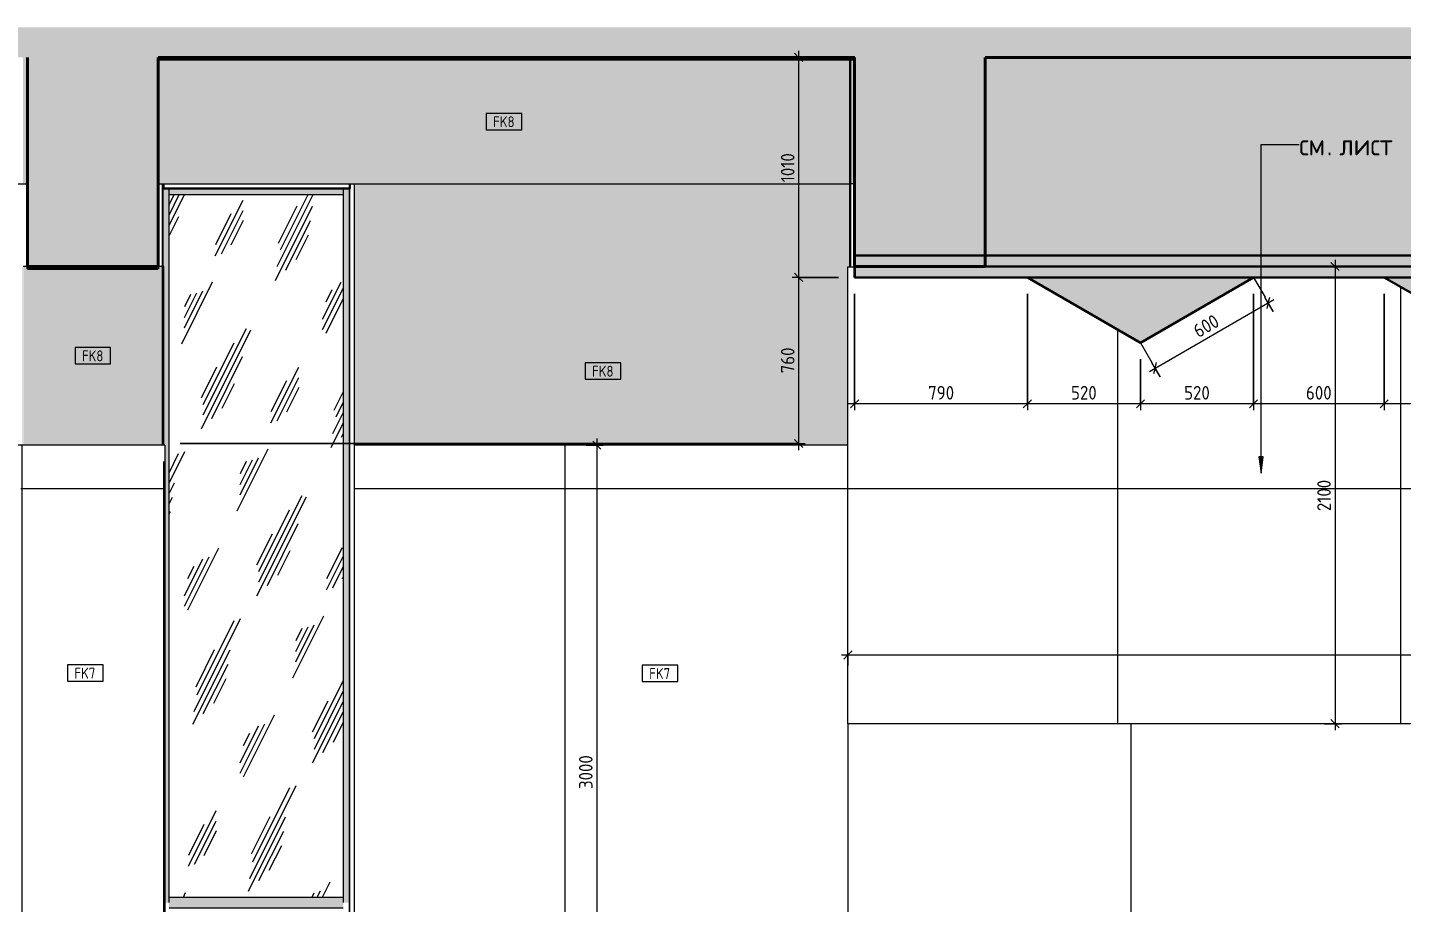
# Model space of a CAD drawing. Header units: millimetres. Extents: x 855 to 77750, y -1987 to 27400.
# Drawn here: x 29872 to 36183, y 4200 to 8217 of the extents above; entities that cross this region are included whole.
import ezdxf

# ---------------------------------------------------------------- set-up
doc = ezdxf.new("R2010")
doc.units = ezdxf.units.MM
for name, color, linetype, lineweight in [('A-ANNO-DIMS', 7, 'Continuous', 9), ('A-ANNO-DIMS-25', 7, 'Continuous', 9), ('A-CLNG', 7, 'Continuous', 9), ('A-DETL', 7, 'Continuous', 9), ('A-GENM', 7, 'Continuous', 9), ('A-GENM-1', 7, 'Continuous', 30), ('A-GLAZ-CURT', 7, 'Continuous', 9), ('A-GLAZ-CWMG', 7, 'Continuous', 9), ('A-WALL', 7, 'Continuous', 9), ('A-WALL-IDEN', 7, 'Continuous', 9), ('A-WALL-PATT', 7, 'Continuous', 9), ('G-ANNO-TEXT', 7, 'Continuous', 9), ('I-WALL', 7, 'Continuous', 9), ('S-COLS', 7, 'Continuous', 9)]:
    doc.layers.add(name, color=color, linetype=linetype, lineweight=lineweight)
for name, color, linetype, lineweight, true_color in [('A-CLNG-1', 7, 'Continuous', 9, 0x787878), ('A-CLNG-FNSH-1', 7, 'Continuous', 30, 0x3c3c3c), ('A-FLOR-1', 7, 'Continuous', 9, 0x787878), ('A-FLOR-FNSH-1', 7, 'Continuous', 40, 0x3c3c3c)]:
    doc.layers.add(name, color=color, linetype=linetype, lineweight=lineweight, true_color=true_color)
doc.styles.add('GOST Common_5', font='GOST_Common.ttf', dxfattribs={"width": 0.9, "height": 50})
doc.styles.add('GOST Common_7', font='GOST_Common.ttf', dxfattribs={"width": 0.9, "height": 100})
doc.styles.add('ISOCPEUR_2', font='isocpeur.ttf', dxfattribs={"width": 0.9, "height": 62.5})
doc.styles.add('ISOCPEUR_3', font='isocpeur.ttf', dxfattribs={"width": 0.9, "height": 62.5})
doc.dimstyles.new('ISO-2_5_0_9К_БОЛЬШОЙ_1', dxfattribs={"dimscale": 304.8, "dimtxt": 62.248823, "dimasz": 0.123031, "dimexe": 0.098425, "dimexo": 0.246063, "dimgap": 0, "dimtad": 1, "dimdec": 0, "dimrnd": 10, "dimzin": 0, "dimdsep": 46, "dimtxsty": 'ISOCPEUR_2', "dimblk1": 'OBLIQUE', "dimblk2": 'OBLIQUE', "dimsah": 1, "dimcen": 0.09, "dimdle": 0.098425, "dimazin": 0, "dimtfac": 1, "dimtdec": 4, "dimtix": 1, "dimtmove": 0, "dimatfit": 3, "dimfxl": 1, "dimtvp": 1, "dimtolj": 1, "dimtzin": 0, "dimarcsym": 2})
doc.dimstyles.new('ISO-2_5_0_9К_БОЛЬШОЙ_3', dxfattribs={"dimscale": 304.8, "dimtxt": 62.248823, "dimasz": 0.123031, "dimexe": 0.098425, "dimexo": 0.246063, "dimgap": 0, "dimtad": 1, "dimdec": 0, "dimrnd": 10, "dimzin": 0, "dimdsep": 46, "dimtxsty": 'ISOCPEUR_3', "dimblk1": 'OBLIQUE', "dimblk2": 'OBLIQUE', "dimsah": 1, "dimcen": 0.09, "dimdle": 0.098425, "dimazin": 0, "dimtfac": 1, "dimtdec": 4, "dimtix": 1, "dimtmove": 0, "dimatfit": 3, "dimfxl": 1, "dimtvp": 1, "dimtolj": 1, "dimtzin": 0, "dimarcsym": 2})
pattern_1 = [(45, (29326.597, 0), (-14.25598, 14.25598), []), (45, (29340.853, 0), (-14.25598, 14.25598), [25.202, -5.04, 0.8382, -4.202])]
pattern_2 = [(0, (29846.3, 0), (0, 3050), []), (90, (29846.3, 0), (-1300, 8e-14), [])]

# ---------------------------------------------------------------- blocks, each defined once
blk = doc.blocks.new('Прямоугольный импост - Импост структурный с накладкой - 160мм Темный-33186087-Развертка 1_04-1')
at = {"layer": 'A-GLAZ-CWMG'}
blk.add_hatch(color=256, dxfattribs=at).paths.add_polyline_path([(17760.3, 7450), (17760.3, 7480), (16960.3, 7480), (16960.3, 7450), (17731.8, 7450)])
blk.add_line((16960.3, 7450), (17760.3, 7450), dxfattribs=at)
blk = doc.blocks.new('Прямоугольный импост - Импост структурный с накладкой - 190мм-V5-Развертка 1_04-1')
at = {"layer": 'A-GLAZ-CWMG'}
blk.add_hatch(color=256, dxfattribs=at).paths.add_polyline_path([(18760.3, 4200), (18760.3, 7480), (18735.6, 7480), (18735.6, 7500), (18731.3, 7500), (18731.3, 7120), (18735.8, 7120), (18735.8, 6300), (18741.3, 6300), (18741.3, 4200)])
blk.add_line((18760.3, 4200), (18760.3, 7480), dxfattribs=at)
blk = doc.blocks.new('Системная панель - Стекло - 40мм-V6-Развертка 1_04-1')
at = {"layer": 'A-GLAZ-CURT'}
h = blk.add_hatch(dxfattribs=at)
h.set_pattern_fill('FP_17', color=256, style=0, pattern_type=2)
h.set_pattern_definition([(63.435, (17628.5, 31.75), (-255.583, 766.747), [317.5, -190.5, 317.5, -190.5, -403.903]), (63.435, (17628.5, 31.75), (-255.583, 766.747), [-1016, 127, -276.903]), (63.435, (17612.65, 47.6), (-255.583, 766.747), [254, -317.5, 190.5, -190.5, -467.403]), (63.435, (17612.65, 47.6), (-255.583, 766.747), [-952.5, 222.25, -245.153]), (63.435, (17612.65, 95.25), (-255.583, 766.747), [190.5, -381, 127, -190.5, -530.903]), (63.435, (17612.65, 95.25), (-255.583, 766.747), [-889, 285.75, -245.153]), (63.435, (17660.27, 47.6), (-255.583, 766.747), [190.5, -381, 158.75, -6404.65]), (63.435, (17707.9, 95.25), (-255.583, 766.747), [95.25, -476.25, 63.5, -6499.9]), (63.435, (17628.5, 174.6), (-255.583, 766.747), [63.5, -476.25, 63.5, -254, -562.653]), (63.435, (17628.5, 174.6), (-255.583, 766.747), [-857.25, 158.75, -403.9]), (63.435, (17914.27, 127), (-255.583, 766.747), [317.5, -476.25, 381, -251.503]), (63.435, (17914.27, 79.4), (-255.583, 766.747), [444.5, -317.5, 476.25, -188.003]), (63.435, (17946, 95.25), (-255.583, 766.747), [508, -254, 381, -276.903]), (63.435, (17993.65, 142.9), (-255.583, 766.747), [317.5, -444.5, 254, -403.903]), (63.435, (17946, 238.1), (-255.583, 766.747), [158.75, -635, 190.5, -435.653]), (63.435, (18041.27, 190.5), (-255.583, 766.747), [127, -635, 127, -530.903])])
h.paths.add_polyline_path([(19560.3, 4225), (19560.3, 7450), (18760.3, 7450), (18760.3, 4225)])
blk = doc.blocks.new('Прямоугольный импост - Импост структурный с накладкой - 160мм Темный-33186089-Развертка 1_04-1')
at = {"layer": 'A-GLAZ-CWMG'}
blk.add_hatch(color=256, dxfattribs=at).paths.add_polyline_path([(16960.3, 4175), (17760.3, 4175), (17760.3, 4225), (16960.3, 4225), (16960.3, 4200)])
for p, q in [((16960.3, 4225), (17760.3, 4225)), ((16960.3, 4175), (17760.3, 4175))]:
    blk.add_line(p, q, dxfattribs=at)
blk = doc.blocks.new('Прямоугольный импост - Импост структурный с накладкой - 190мм-22856073-Развертка 1_04-1')
at = {"layer": 'A-GLAZ-CWMG'}
blk.add_hatch(color=256, dxfattribs=at).paths.add_polyline_path([(17789.3, 4200), (17789.3, 7480), (17760.3, 7480), (17760.3, 4200)])
blk.add_line((17760.3, 7480), (17760.3, 4200), dxfattribs=at)
blk = doc.blocks.new('BSC_Колонна _Прямоугольная - 600х600-23295697-Развертка 1_04-1')
at = {"layer": 'S-COLS'}
blk.add_hatch(color=256, dxfattribs=at).paths.add_polyline_path([(22509.7, 7170), (22510, 7170), (22509.7, 7189.8)])
blk.add_line((22510, 8080), (22510, 7170), dxfattribs=at)
blk = doc.blocks.new('BSC_Колонна _Прямоугольная - 600х800-24078684-Развертка 1_04-1')
at = {"layer": 'S-COLS'}
blk.add_line((18710.3, 8070), (18710.3, 7120), dxfattribs=at)
blk = doc.blocks.new('Стены наклон_ амфитеатр1 - Стены наклон_ амфитеатр-33007412-Развертка 1_04-1')
at = {"layer": 'A-WALL-PATT'}
h = blk.add_hatch(dxfattribs=at)
h.set_pattern_fill('FP_30', color=256, style=0, pattern_type=2)
h.set_pattern_definition([(0, (45279, 3058.6), (0, 3040.04), []), (90, (45279, 3058.6), (-1300, 8e-14), [])])
h.paths.add_polyline_path([(21879, 5020.8), (30449, 5020.8), (30449, 5030), (30439, 5030), (30439, 5343.9), (30449, 5343.9), (30449, 5355.7), (30439, 5355.7), (30439, 5402.8), (30449, 5402.8), (30449, 5534.9), (30439, 5534.9), (30439, 5793.9), (30449, 5793.9), (30449, 5988.9), (30439, 5988.9), (30439, 6240), (30449, 6240), (30449, 6255.7), (30439, 6255.7), (30439, 6302.8), (30449, 6302.8), (30449, 6300), (30450, 6300), (30450, 7060), (30460, 7060), (30460, 7119.1), (30450, 7119.1), (30450, 7070), (28659.7, 7069.8), (28140.5, 6770), (27620.9, 7070), (27020.9, 7070), (26501.3, 6770), (25981.7, 7070), (25381.7, 7070), (24862.1, 6770), (24342.4, 7070), (23742.4, 7070), (23222.8, 6770), (22703.2, 7070), (21909.7, 7070), (21909.7, 7119.1), (21879, 7119.1), (21879, 6161.9)])
at = {"layer": 'A-WALL'}
for p, q in [((21879, 5020.8), (21879, 7119.1)), ((21879, 7119.1), (21909.7, 7119.1)), ((30449, 5020.8), (21879, 5020.8))]:
    blk.add_line(p, q, dxfattribs=at)
blk = doc.blocks.new('Потолок - Тип 1-33095751-Развертка 1_04-1')
at = {"layer": 'A-GENM'}
blk.add_hatch(color=256, dxfattribs=at).paths.add_polyline_path([(28140.5, 6770), (28659.7, 7069.8), (28659.7, 7170), (21909.7, 7170), (21909.7, 7070), (22703.2, 7070), (23222.8, 6770), (23742.4, 7070), (24342.4, 7070), (24862.1, 6770), (25381.7, 7070), (25981.7, 7070), (26501.3, 6770), (27020.9, 7070), (27620.9, 7070)])
at = {"layer": 'A-GENM-1'}
for p, q in [((21909.7, 7170), (21909.7, 7070)), ((28659.7, 7170), (21909.7, 7170)), ((21909.7, 7070), (22703.2, 7070)), ((22703.2, 7070), (23222.8, 6770)), ((23222.8, 6770), (23742.4, 7070)), ((23742.4, 7070), (24342.4, 7070)), ((24342.4, 7070), (24862.1, 6770))]:
    blk.add_line(p, q, dxfattribs=at)
blk = doc.blocks.new('DIMBLOCK23-Развертка 1_04-1')
at = {"layer": 'A-ANNO-DIMS-25'}
for p, q in [((30497.3, 6225), (30497.3, -357.1)), ((30497.3, -327.1), (30497.3, 6225)), ((31371.8, -12.2), (31371.8, -357.1)), ((31371.8, -327.1), (31371.8, -12.2)), ((31371.8, -327.1), (30497.3, -327.1))]:
    blk.add_line(p, q, dxfattribs=at)
at = {"layer": 'A-ANNO-DIMS-25', "lineweight": 20}
for p, q in [((30497.3, -327.1), (30516.1, -308.3)), ((31371.8, -327.1), (31390.6, -308.3)), ((30497.3, -327.1), (30478.6, -345.8)), ((31371.8, -327.1), (31353.1, -345.8))]:
    blk.add_line(p, q, dxfattribs=at)
at = {"layer": 'A-ANNO-DIMS-25', "color": 0, "insert": (30875.3, -245.4), "char_height": 62.5, "width": 142.215, "attachment_point": 1, "line_spacing_factor": 1.149209, "style": 'ISOCPEUR_2'}
blk.add_mtext('870', dxfattribs=at)
blk = doc.blocks.new('_Oblique')
at = {"color": 0, "linetype": 'ByBlock', "lineweight": -2}
blk.add_line((-0.5, -0.5), (0.5, 0.5), dxfattribs=at)
blk = doc.blocks.new('DIMBLOCK24-Развертка 1_04-1')
at = {"layer": 'A-ANNO-DIMS-25'}
for p, q in [((30497.3, 6225), (30497.3, -357.1)), ((30497.3, -327.1), (30497.3, 6225)), ((29851.8, -75), (29851.8, -357.1)), ((29851.8, -327.1), (29851.8, -80)), ((30497.3, -327.1), (29851.8, -327.1))]:
    blk.add_line(p, q, dxfattribs=at)
at = {"layer": 'A-ANNO-DIMS-25', "lineweight": 20}
for p, q in [((29851.8, -327.1), (29870.6, -308.3)), ((30497.3, -327.1), (30516.1, -308.3)), ((29851.8, -327.1), (29833.1, -345.8)), ((30497.3, -327.1), (30478.6, -345.8))]:
    blk.add_line(p, q, dxfattribs=at)
at = {"layer": 'A-ANNO-DIMS-25', "color": 0, "insert": (30112.3, -245.4), "char_height": 62.5, "width": 149.397, "attachment_point": 1, "line_spacing_factor": 1.149209, "style": 'ISOCPEUR_3'}
blk.add_mtext('\u200e645', dxfattribs=at)
blk = doc.blocks.new('DIMBLOCK34-Развертка 1_04-1')
at = {"layer": 'A-ANNO-DIMS-25', "lineweight": 20}
for p, q in [((32486.6, 6300), (32467.9, 6318.8)), ((32486.6, 6300), (32505.4, 6281.3)), ((32486.6, 3300), (32467.9, 3318.7)), ((32486.6, 3300), (32505.4, 3281.2))]:
    blk.add_line(p, q, dxfattribs=at)
at = {"layer": 'A-ANNO-DIMS-25'}
for p, q in [((32486.6, 6330), (32486.6, 3300)), ((32438.1, 6300), (32516.6, 6300)), ((32486.6, 6300), (32438.1, 6300)), ((32438.1, 3300), (32516.6, 3300)), ((32486.6, 3300), (32438.1, 3300))]:
    blk.add_line(p, q, dxfattribs=at)
at = {"layer": 'A-ANNO-DIMS-25', "color": 0, "insert": (32405, 4721), "char_height": 62.5, "width": 189.619, "attachment_point": 1, "rotation": 90, "line_spacing_factor": 1.149209, "style": 'ISOCPEUR_2'}
blk.add_mtext('3000', dxfattribs=at)
blk = doc.blocks.new('М_стена_0001 - Типоразмер_без рамки-25382661-Развертка 1_04-1')
at = {"layer": 'A-WALL-IDEN'}
for p, q in [((26269.2, 3938.8), (26105.9, 3938.8)), ((26105.9, 3938.8), (26105.9, 3863.8)), ((26269.2, 3863.8), (26269.2, 3938.8)), ((26105.9, 3863.8), (26269.2, 3863.8))]:
    blk.add_line(p, q, dxfattribs=at)
blk = doc.blocks.new('DIMBLOCK54-Развертка 1_04-1')
at = {"layer": 'A-ANNO-DIMS-25'}
for p, q in [((36104, 6995), (36104, 6459.7)), ((36104, 6489.7), (36104, 6995)), ((36623.5, 6695), (36623.5, 6459.7)), ((36623.5, 6489.7), (36623.5, 6695)), ((36623.5, 6489.7), (36104, 6489.7))]:
    blk.add_line(p, q, dxfattribs=at)
at = {"layer": 'A-ANNO-DIMS-25', "lineweight": 20}
for p, q in [((36104, 6489.7), (36122.8, 6508.5)), ((36623.5, 6489.7), (36642.2, 6508.5)), ((36104, 6489.7), (36085.3, 6471)), ((36623.5, 6489.7), (36604.7, 6471))]:
    blk.add_line(p, q, dxfattribs=at)
at = {"layer": 'A-ANNO-DIMS-25', "color": 0, "insert": (36304.5, 6571.4), "char_height": 62.5, "width": 142.215, "attachment_point": 1, "line_spacing_factor": 1.149209, "style": 'ISOCPEUR_2'}
blk.add_mtext('520', dxfattribs=at)
blk = doc.blocks.new('DIMBLOCK55-Развертка 1_04-1')
at = {"layer": 'A-ANNO-DIMS-25'}
for p, q in [((35503.9, 6995), (35503.9, 6459.7)), ((35503.9, 6489.7), (35503.9, 6995)), ((36104, 6995), (36104, 6459.7)), ((36104, 6489.7), (36104, 6995)), ((36104, 6489.7), (35503.9, 6489.7))]:
    blk.add_line(p, q, dxfattribs=at)
at = {"layer": 'A-ANNO-DIMS-25', "lineweight": 20}
for p, q in [((35503.9, 6489.7), (35522.6, 6508.5)), ((36104, 6489.7), (36122.8, 6508.5)), ((35503.9, 6489.7), (35485.1, 6471)), ((36104, 6489.7), (36085.3, 6471))]:
    blk.add_line(p, q, dxfattribs=at)
at = {"layer": 'A-ANNO-DIMS-25', "color": 0, "insert": (35744.7, 6571.4), "char_height": 62.5, "width": 142.215, "attachment_point": 1, "line_spacing_factor": 1.149209, "style": 'ISOCPEUR_2'}
blk.add_mtext('600', dxfattribs=at)
blk = doc.blocks.new('DIMBLOCK56-Развертка 1_04-1')
at = {"layer": 'A-ANNO-DIMS-25'}
for p, q in [((35503.9, 6995), (35503.9, 6459.7)), ((35503.9, 6489.7), (35503.9, 6995)), ((34984.3, 6695), (34984.3, 6459.7)), ((34984.3, 6489.7), (34984.3, 6695)), ((35503.9, 6489.7), (34984.3, 6489.7))]:
    blk.add_line(p, q, dxfattribs=at)
at = {"layer": 'A-ANNO-DIMS-25', "lineweight": 20}
for p, q in [((34984.3, 6489.7), (35003, 6508.5)), ((35503.9, 6489.7), (35522.6, 6508.5)), ((34984.3, 6489.7), (34965.5, 6471)), ((35503.9, 6489.7), (35485.1, 6471))]:
    blk.add_line(p, q, dxfattribs=at)
at = {"layer": 'A-ANNO-DIMS-25', "color": 0, "insert": (35184.8, 6571.4), "char_height": 62.5, "width": 142.215, "attachment_point": 1, "line_spacing_factor": 1.149209, "style": 'ISOCPEUR_2'}
blk.add_mtext('520', dxfattribs=at)
blk = doc.blocks.new('DIMBLOCK57-Развертка 1_04-1')
at = {"layer": 'A-ANNO-DIMS-25'}
for p, q in [((34464.8, 6995), (34464.8, 6459.7)), ((34464.8, 6489.7), (34464.8, 6995)), ((34984.3, 6695), (34984.3, 6459.7)), ((34984.3, 6489.7), (34984.3, 6695)), ((34984.3, 6489.7), (34464.8, 6489.7))]:
    blk.add_line(p, q, dxfattribs=at)
at = {"layer": 'A-ANNO-DIMS-25', "lineweight": 20}
for p, q in [((34464.8, 6489.7), (34483.5, 6508.5)), ((34984.3, 6489.7), (35003, 6508.5)), ((34464.8, 6489.7), (34446, 6471)), ((34984.3, 6489.7), (34965.5, 6471))]:
    blk.add_line(p, q, dxfattribs=at)
at = {"layer": 'A-ANNO-DIMS-25', "color": 0, "insert": (34665.3, 6571.4), "char_height": 62.5, "width": 142.215, "attachment_point": 1, "line_spacing_factor": 1.149209, "style": 'ISOCPEUR_2'}
blk.add_mtext('520', dxfattribs=at)
blk = doc.blocks.new('DIMBLOCK58-Развертка 1_04-1')
at = {"layer": 'A-ANNO-DIMS-25'}
for p, q in [((33671.3, 6995), (33671.3, 6459.7)), ((33671.3, 6489.7), (33671.3, 6995)), ((34464.8, 6995), (34464.8, 6459.7)), ((34464.8, 6489.7), (34464.8, 6995)), ((34464.8, 6489.7), (33641.3, 6489.7))]:
    blk.add_line(p, q, dxfattribs=at)
at = {"layer": 'A-ANNO-DIMS-25', "lineweight": 20}
for p, q in [((33671.3, 6489.7), (33690.1, 6508.5)), ((34464.8, 6489.7), (34483.5, 6508.5)), ((33671.3, 6489.7), (33652.6, 6471)), ((34464.8, 6489.7), (34446, 6471))]:
    blk.add_line(p, q, dxfattribs=at)
at = {"layer": 'A-ANNO-DIMS-25', "color": 0, "insert": (34008.8, 6571.4), "char_height": 62.5, "width": 142.215, "attachment_point": 1, "line_spacing_factor": 1.149209, "style": 'ISOCPEUR_2'}
blk.add_mtext('790', dxfattribs=at)
blk = doc.blocks.new('DIMBLOCK59-Развертка 1_04-1')
at = {"layer": 'A-ANNO-DIMS-25'}
for p, q in [((35025.6, 6638.4), (35597.2, 6968.4)), ((35593.9, 6914.1), (35556.2, 6979.4)), ((35571.2, 6953.4), (35593.9, 6914.1)), ((35074.3, 6614.1), (35036.6, 6679.4)), ((35051.6, 6653.4), (35074.3, 6614.1))]:
    blk.add_line(p, q, dxfattribs=at)
at = {"layer": 'A-ANNO-DIMS-25', "lineweight": 20}
for p, q in [((35571.2, 6953.4), (35564.3, 6927.8)), ((35571.2, 6953.4), (35578, 6979)), ((35051.6, 6653.4), (35044.7, 6627.8)), ((35051.6, 6653.4), (35058.4, 6679))]:
    blk.add_line(p, q, dxfattribs=at)
at = {"layer": 'A-ANNO-DIMS-25', "color": 0, "insert": (35219.2, 6844.5), "char_height": 62.5, "width": 142.215, "attachment_point": 1, "rotation": 30, "line_spacing_factor": 1.149209, "style": 'ISOCPEUR_2'}
blk.add_mtext('600', dxfattribs=at)
blk = doc.blocks.new('DIMBLOCK63-Развертка 1_04-1')
at = {"layer": 'A-ANNO-DIMS-25'}
for p, q in [((33365.6, 8080), (33444.1, 8080)), ((33414.1, 8080), (33365.6, 8080)), ((33414.1, 8110), (33414.1, 7070)), ((33596.6, 7070), (33384.1, 7070)), ((33414.1, 7070), (33596.6, 7070))]:
    blk.add_line(p, q, dxfattribs=at)
at = {"layer": 'A-ANNO-DIMS-25', "lineweight": 20}
for p, q in [((33414.1, 8080), (33395.4, 8098.8)), ((33414.1, 8080), (33432.9, 8061.3)), ((33414.1, 7070), (33395.4, 7088.8)), ((33414.1, 7070), (33432.9, 7051.2))]:
    blk.add_line(p, q, dxfattribs=at)
at = {"layer": 'A-ANNO-DIMS-25', "color": 0, "insert": (33332.5, 7506.8), "char_height": 62.5, "width": 163.762, "attachment_point": 1, "rotation": 90, "line_spacing_factor": 1.149209, "style": 'ISOCPEUR_2'}
blk.add_mtext('1010', dxfattribs=at)
blk = doc.blocks.new('DIMBLOCK64-Развертка 1_04-1')
at = {"layer": 'A-ANNO-DIMS-25'}
for p, q in [((33596.6, 7070), (33384.1, 7070)), ((33414.1, 7070), (33414.1, 6277.2)), ((33414.1, 7070), (33596.6, 7070)), ((30572.3, 6307.2), (33444.1, 6307.2)), ((33414.1, 6307.2), (30572.3, 6307.2))]:
    blk.add_line(p, q, dxfattribs=at)
at = {"layer": 'A-ANNO-DIMS-25', "lineweight": 20}
for p, q in [((33414.1, 7070), (33395.4, 7088.8)), ((33414.1, 7070), (33432.9, 7051.2)), ((33414.1, 6307.2), (33395.4, 6326)), ((33414.1, 6307.2), (33432.9, 6288.5))]:
    blk.add_line(p, q, dxfattribs=at)
at = {"layer": 'A-ANNO-DIMS-25', "color": 0, "insert": (33332.5, 6629.4), "char_height": 62.5, "width": 142.215, "attachment_point": 1, "rotation": 90, "line_spacing_factor": 1.149209, "style": 'ISOCPEUR_2'}
blk.add_mtext('760', dxfattribs=at)
blk = doc.blocks.new('DIMBLOCK67-Развертка 1_04-1')
at = {"layer": 'A-ANNO-DIMS-25'}
for p, q in [((33640.6, 5287.9), (33640.6, 5366.4)), ((42210.6, 5287.9), (42210.6, 5366.4)), ((33610.6, 5336.4), (42240.6, 5336.4)), ((33640.6, 5336.4), (33640.6, 5287.9)), ((42210.6, 5336.4), (42210.6, 5287.9))]:
    blk.add_line(p, q, dxfattribs=at)
at = {"layer": 'A-ANNO-DIMS-25', "lineweight": 20}
for p, q in [((33640.6, 5336.4), (33621.8, 5317.6)), ((33640.6, 5336.4), (33659.3, 5355.1)), ((42210.6, 5336.4), (42191.8, 5317.6)), ((42210.6, 5336.4), (42229.3, 5355.1))]:
    blk.add_line(p, q, dxfattribs=at)
at = {"layer": 'A-ANNO-DIMS-25', "color": 0, "insert": (37846.6, 5418), "char_height": 62.5, "width": 189.619, "attachment_point": 1, "line_spacing_factor": 1.149209, "style": 'ISOCPEUR_2'}
blk.add_mtext('8570', dxfattribs=at)
blk = doc.blocks.new('DIMBLOCK69-Развертка 1_04-1')
at = {"layer": 'A-ANNO-DIMS-25', "lineweight": 20}
for p, q in [((35877.9, 7120), (35859.2, 7138.7)), ((35877.9, 7120), (35896.7, 7101.2)), ((35877.9, 5020.8), (35859.2, 5039.5)), ((35877.9, 5020.8), (35896.7, 5002))]:
    blk.add_line(p, q, dxfattribs=at)
at = {"layer": 'A-ANNO-DIMS-25'}
for p, q in [((35877.9, 7150), (35877.9, 4990.8)), ((35829.4, 7120), (35907.9, 7120)), ((35877.9, 7120), (35829.4, 7120)), ((35829.4, 5020.8), (35907.9, 5020.8)), ((35877.9, 5020.8), (35829.4, 5020.8))]:
    blk.add_line(p, q, dxfattribs=at)
at = {"layer": 'A-ANNO-DIMS-25', "color": 0, "insert": (35796.3, 5996.8), "char_height": 62.5, "width": 176.691, "attachment_point": 1, "rotation": 90, "line_spacing_factor": 1.149209, "style": 'ISOCPEUR_2'}
blk.add_mtext('2100', dxfattribs=at)

msp = doc.modelspace()

# ---------------------------------------------------------------- hatches: boundary and pattern name
at = {"layer": 'A-CLNG-1'}
for points in [[(30471.6, 8070), (33671.6, 8070), (33671.6, 8080), (30471.6, 8080)], [(30471.6, 7110), (30471.6, 7120), (29871.6, 7120), (29871.6, 7110)], [(40390.8, 7070), (40421.6, 7070), (40421.6, 7120), (33671.6, 7120), (33671.6, 7070), (38409.4, 7070)]]:
    msp.add_hatch(color=256, dxfattribs=at).paths.add_polyline_path(points)
at = {"layer": 'A-FLOR-1'}
h = msp.add_hatch(dxfattribs=at)
h.set_pattern_fill('FP_19', color=256, style=0, pattern_type=2)
h.set_pattern_definition(pattern_1)
h.paths.add_polyline_path([(42371.6, 8080), (42371.6, 8217.3), (26521.6, 8217.3), (26521.6, 8080), (41771.6, 8080)])
h = msp.add_hatch(dxfattribs=at)
h.set_pattern_fill('FP_19', color=256, style=0, pattern_type=2)
h.set_pattern_definition(pattern_1)
h.paths.add_polyline_path([(30471.6, 7120), (30471.6, 8080), (29871.6, 8080), (29871.6, 7120)])
h.paths.add_polyline_path([(34271.3, 7120), (34271.3, 8080), (33671.3, 8080), (33671.3, 7120)])
h.paths.add_polyline_path([(38171.6, 7120), (38171.6, 8080), (37571.6, 8080), (37571.6, 7120)])
h.paths.add_polyline_path([(41771.6, 7120), (42371.6, 7120), (42371.6, 8080), (41771.6, 8080), (41771.6, 7189.8)])
at = {"layer": 'A-WALL-PATT'}
for points in [[(32465.4, 7500), (33649.6, 7500), (33649.6, 8070), (30471.8, 8070), (30471.8, 7500), (30491.8, 7500)], [(33637.8, 6300), (33640.6, 6300), (33640.6, 7119.1), (33649.6, 7119.1), (33649.6, 7500), (31371.8, 7500), (31371.8, 6300), (32465.4, 6300)]]:
    msp.add_hatch(color=256, dxfattribs=at).paths.add_polyline_path(points)
h = msp.add_hatch(color=256, dxfattribs=at)
h.paths.add_polyline_path([(29846.3, 6300), (29849.8, 6300), (29849.8, 7120), (29846.3, 7120), (29846.3, 7110)])
h.paths.add_polyline_path([(30491.8, 6300), (30491.8, 7120), (30471.6, 7120), (30471.6, 7110), (29871.6, 7110), (29871.6, 7120), (29851.8, 7120), (29851.8, 6300), (30484, 6300)])
h.paths.add_polyline_path([(30497.3, 6300), (30497.3, 7120), (30493.8, 7120), (30493.8, 6300)])
h = msp.add_hatch(dxfattribs=at)
h.set_pattern_fill('FP_23', color=256, style=0, pattern_type=2)
h.set_pattern_definition(pattern_2)
h.paths.add_polyline_path([(30371.6, 0), (30491.8, 0), (30491.8, 6300), (29840.8, 6300), (29840.8, 400), (29877.1, 264.8), (29840.8, 264.8), (29840.8, 0), (30011.6, 0), (30011.6, 20), (30105.6, 20), (30105.6, 36.2), (30166.2, 20), (30371.6, 20)])
h = msp.add_hatch(dxfattribs=at)
h.set_pattern_fill('FP_23', color=256, style=0, pattern_type=2)
h.set_pattern_definition(pattern_2)
h.paths.add_polyline_path([(30491.8, 0), (30502.8, 0), (30502.8, 6300), (30491.8, 6300), (30491.8, 123.1)])
h = msp.add_hatch(dxfattribs=at)
h.set_pattern_fill('FP_22', color=256, style=0, pattern_type=2)
h.set_pattern_definition([(0, (31040.6, 0), (0, 3050), []), (90, (31040.6, 0), (-1300, 8e-14), [])])
h.paths.add_polyline_path([(31571.6, 800), (31706.8, 836.2), (31706.8, 800), (31971.6, 800), (31971.6, 1064.8), (31935.3, 1064.8), (31971.6, 1200), (31971.6, 3300), (33640.6, 3300), (33640.6, 6300), (31371.8, 6300), (31371.8, 800), (31474.7, 800)])
h = msp.add_hatch(dxfattribs=at)
h.set_pattern_fill('FP_21', color=256, style=0, pattern_type=2)
h.set_pattern_definition([(0, (33640.6, 0), (0, 3050), []), (90, (33640.6, 0), (-1300, 8e-14), [])])
h.paths.add_polyline_path([(33640.6, 399.6), (33671.6, 399.6), (33671.6, 405), (33910.8, 405), (33910.8, 415), (33821.6, 415), (33821.6, 465), (34330.6, 465), (34330.6, 415), (34027.4, 415), (33990.1, 405), (34571.6, 405), (34571.6, 825), (35471.6, 825), (35471.6, 1245), (36371.6, 1245), (36371.6, 1665), (37271.6, 1665), (37271.6, 2085), (38171.6, 2085), (38171.6, 2505), (39071.6, 2505), (39071.6, 2925), (39971.6, 2925), (39971.6, 3345), (40871.6, 3345), (40871.6, 3765), (41771.6, 3765), (41771.6, 4185), (42221.6, 4185), (42221.6, 4200), (42210.6, 4200), (42210.6, 4205), (41810.6, 4205), (41810.6, 4255), (42210.6, 4255), (42210.6, 5020.8), (33640.6, 5020.8), (33640.6, 799.5), (33646.1, 820), (33682.3, 684.8), (33640.6, 684.8), (33640.6, 405)])
h.paths.add_polyline_path([(35230.6, 835), (34730.6, 835), (34730.6, 885), (35230.6, 885)])
h.paths.add_polyline_path([(35650.6, 1255), (35650.6, 1305), (36150.6, 1305), (36150.6, 1255)])
h.paths.add_polyline_path([(36561.6, 1675), (36561.6, 1725), (37061.6, 1725), (37061.6, 1675)])
h.paths.add_polyline_path([(37450.6, 2095), (37450.6, 2145), (37950.6, 2145), (37950.6, 2095), (37571.6, 2095)])
h.paths.add_polyline_path([(38850.6, 2515), (38350.6, 2515), (38350.6, 2565), (38850.6, 2565)])
h.paths.add_polyline_path([(39750.6, 2935), (39250.6, 2935), (39250.6, 2985), (39750.6, 2985), (39750.6, 2938.9)])
h.paths.add_polyline_path([(40130.6, 3355), (40130.6, 3405), (40630.6, 3405), (40630.6, 3355), (40321.6, 3355)])
h.paths.add_polyline_path([(41030.6, 3775), (41030.6, 3825), (41530.6, 3825), (41530.6, 3775), (41381.4, 3775)])
at = {"layer": 'G-ANNO-TEXT'}
msp.add_hatch(color=256, dxfattribs=at).paths.add_polyline_path([(35538.3, 6171.3), (35548.2, 6246.3), (35528.5, 6246.3)])
at = {"layer": 'I-WALL'}
h = msp.add_hatch(color=256, dxfattribs=at)
h.paths.add_polyline_path([(29851.8, 7500), (29871.6, 7500), (29871.6, 8080), (29851.6, 8080), (29851.6, 8070), (29850.8, 8070), (29850.8, 7500)])
h.paths.add_polyline_path([(33651.6, 7500), (33671.3, 7500), (33671.3, 8070), (33651.6, 8070), (33651.6, 7507.6)])
h = msp.add_hatch(color=256, dxfattribs=at)
h.paths.add_polyline_path([(34671.6, 208.9), (34671.6, 208.9), (35091.8, 405)])
h.paths.add_polyline_path([(34271.6, 7170), (37571.6, 7170), (37571.6, 8080), (34271.6, 8080), (34271.6, 7189.8)])
for points in [[(33651.6, 7119.1), (33651.6, 8070), (33649.6, 8070), (33649.6, 7119.1)], [(30492.8, 7120), (30492.8, 7500), (30491.8, 7500), (30491.8, 7120)], [(31350.8, 800), (31351.8, 800), (31351.8, 7500), (31350.8, 7500), (31350.8, 1022.5)], [(30493.8, 6300), (30493.8, 7120), (30491.8, 7120), (30491.8, 6300)]]:
    msp.add_hatch(color=256, dxfattribs=at).paths.add_polyline_path(points)

# ---------------------------------------------------------------- linework, layer by layer
at = {"layer": 'A-CLNG'}
for p, q in [((30497.2, 7500), (30497.2, 7480)), ((31355.3, 7480), (30497.2, 7480)), ((30497.2, 7476.8), (31355.3, 7476.8)), ((31355.3, 7480), (31355.3, 7500))]:
    msp.add_line(p, q, dxfattribs=at)
at = {"layer": 'A-CLNG-FNSH-1'}
for p, q in [((33671.6, 8080), (33671.3, 8080)), ((33671.6, 8070), (33671.6, 8080)), ((30471.6, 8070), (33671.6, 8070)), ((29871.6, 7120), (29871.6, 7110)), ((29871.6, 7110), (30471.6, 7110)), ((30471.6, 7110), (30471.6, 7120)), ((33671.6, 7120), (33671.6, 7070)), ((33671.6, 7070), (42211.6, 7070)), ((41771.6, 7120), (34271.3, 7120))]:
    msp.add_line(p, q, dxfattribs=at)
at = {"layer": 'A-DETL'}
for p, q in [((35503.9, 7070), (35556.4, 6979.1)), ((34984.3, 6770), (35036.8, 6679.1))]:
    msp.add_line(p, q, dxfattribs=at)
at = {"layer": 'A-FLOR-FNSH-1'}
for p, q in [((29871.6, 8080), (29871.6, 7120)), ((30471.6, 8080), (33671.3, 8080)), ((30471.6, 7120), (30471.6, 8080)), ((33671.3, 8080), (33671.3, 7120)), ((34271.3, 8080), (37571.6, 8080)), ((34271.3, 7120), (34271.3, 8080)), ((29871.6, 7120), (30471.6, 7120)), ((33671.3, 7120), (34271.3, 7120))]:
    msp.add_line(p, q, dxfattribs=at)
at = {"layer": 'G-ANNO-TEXT'}
for p, q in [((35538.3, 7679.6), (35713.6, 7679.6)), ((35538.3, 6171.3), (35538.3, 7679.6)), ((35548.2, 6246.3), (35528.5, 6246.3)), ((35528.5, 6246.3), (35538.3, 6171.3)), ((35538.3, 6171.3), (35548.2, 6246.3))]:
    msp.add_line(p, q, dxfattribs=at)
at = {"layer": 'I-WALL'}
for p, q in [((34271.6, 8080), (34271.6, 7170)), ((33649.6, 7119.1), (33649.6, 8070)), ((33651.6, 8070), (33651.6, 7119.1)), ((26542.6, 7500), (29871.6, 7500)), ((30471.8, 7120), (30471.8, 7500)), ((30471.8, 7500), (33649.6, 7500)), ((30491.8, 6300), (30491.8, 7500)), ((30492.8, 7500), (30492.8, 7120)), ((31350.8, 800), (31350.8, 7500)), ((31351.8, 800), (31351.8, 7500)), ((31371.8, 7500), (31371.8, 700)), ((33671.3, 7500), (33651.6, 7500)), ((29871.6, 7120), (29851.8, 7120)), ((30497.3, 7120), (30471.6, 7120)), ((30493.8, 7120), (30493.8, 6300)), ((30497.3, 6300), (30497.3, 7120)), ((30502.8, 6300), (29571.8, 6300)), ((30502.8, 6300), (30502.8, 0)), ((33640.6, 6300), (31371.8, 6300)), ((33640.6, 5020.8), (33640.6, 799.5))]:
    msp.add_line(p, q, dxfattribs=at)

# ---------------------------------------------------------------- block references
at = {"layer": 'A-GENM'}
msp.add_blockref('Потолок - Тип 1-33095751-Развертка 1_04-1', (11761.6, 0), dxfattribs=at)
at = {"layer": 'A-GLAZ-CURT'}
msp.add_blockref('Системная панель - Стекло - 40мм-V6-Развертка 1_04-1', (11761.6, 0), dxfattribs=at)
at = {"layer": 'A-GLAZ-CWMG'}
for name, p in [('Прямоугольный импост - Импост структурный с накладкой - 190мм-V5-Развертка 1_04-1', (11761.6, 0)), ('Прямоугольный импост - Импост структурный с накладкой - 160мм Темный-33186087-Развертка 1_04-1', (13561.6, 0)), ('Прямоугольный импост - Импост структурный с накладкой - 190мм-22856073-Развертка 1_04-1', (13561.6, 0)), ('Прямоугольный импост - Импост структурный с накладкой - 160мм Темный-33186089-Развертка 1_04-1', (13561.6, 0))]:
    msp.add_blockref(name, p, dxfattribs=at)
at = {"layer": 'A-WALL'}
msp.add_blockref('Стены наклон_ амфитеатр1 - Стены наклон_ амфитеатр-33007412-Развертка 1_04-1', (11761.6, 0), dxfattribs=at)
at = {"layer": 'A-WALL-IDEN'}
for p in [(5872.9, 3884.3), (3984.1, 2809.3), (6327.4, 2739), (3949.6, 1352.5), (6589.8, 1350.8)]:
    msp.add_blockref('М_стена_0001 - Типоразмер_без рамки-25382661-Развертка 1_04-1', p, dxfattribs=at)
at = {"layer": 'S-COLS'}
for name in ['BSC_Колонна _Прямоугольная - 600х600-23295697-Развертка 1_04-1', 'BSC_Колонна _Прямоугольная - 600х800-24078684-Развертка 1_04-1']:
    msp.add_blockref(name, (11761.6, 0), dxfattribs=at)

# ---------------------------------------------------------------- texts
at = {"layer": 'A-WALL-IDEN', "char_height": 50, "width": 124.462, "attachment_point": 1, "style": 'GOST Common_5'}
for s, insert in [('FK8', (32010.5, 7809.5)), ('FK8', (30121.6, 6734.5)), ('FK8', (32465, 6664.2)), ('FK7', (30087.1, 5277.7)), ('FK7', (32727.4, 5276.1))]:
    msp.add_mtext(s, dxfattribs=dict(at, insert=insert))
at = {"layer": 'G-ANNO-TEXT', "char_height": 100, "attachment_point": 1, "style": 'GOST Common_7'}
for s, insert, width in [('см', (35713.6, 7729.6), 153.323), ('. ', (35840.1, 7729.6), 70.348), ('лист', (35898.2, 7729.6), 315.664)]:
    msp.add_mtext(s, dxfattribs=dict(at, insert=insert, width=width))

# ---------------------------------------------------------------- dimensions: what is measured, and where the dimension line sits
at = {"layer": 'A-ANNO-DIMS'}
for base, p1, p2, angle, override, picture, middle in [((33414.1, 7070), (33440.6, 8080), (33671.6, 7070), 90, {"dimpost": '<>', "dimfxl": 1036.067158}, 'DIMBLOCK63-Развертка 1_04-1', (33382.9, 7575)), ((35877.9, 5020.8), (35904.4, 7120), (35904.4, 5020.8), 90, {"dimpost": '<>', "dimfxl": 2099.248127}, 'DIMBLOCK69-Развертка 1_04-1', (35846.7, 6070.4)), ((33414.1, 6307.2), (33671.6, 7070), (30497.3, 6307.2), 90, {"dimpost": '<>', "dimfxl": 3264.606073}, 'DIMBLOCK64-Развертка 1_04-1', (33382.9, 6688.6)), ((35571.2, 6953.4), (35036.8, 6679.1), (35556.4, 6979.1), 30, {"dimpost": '<>', "dimfxl": 600}, 'DIMBLOCK59-Развертка 1_04-1', (35295.7, 6830.5)), ((32486.6, 3300), (32513.1, 6300), (32513.1, 3300), 90, {"dimpost": '<>', "dimfxl": 3000}, 'DIMBLOCK34-Развертка 1_04-1', (32455.4, 4800))]:
    dim = msp.add_linear_dim(base=base, p1=p1, p2=p2, angle=angle, dimstyle='ISO-2_5_0_9К_БОЛЬШОЙ_1', override=override, dxfattribs=at)
    dim.commit()
    dim.dimension.update_dxf_attribs({"geometry": picture, "text_midpoint": middle})
for base, p1, p2, override, picture, middle in [((33671.3192, 6489.7163), (34464.7801, 7070), (33671.3192, 7070), {"dimpost": '<>', "dimfxl": 793.460969}, 'DIMBLOCK58-Развертка 1_04-1', (34068.0496, 6520.9663)), ((34464.7801, 6489.7163), (34984.269, 6770), (34464.7801, 7070), {"dimpost": '<>', "dimfxl": 599.890585}, 'DIMBLOCK57-Развертка 1_04-1', (34724.5246, 6520.9663)), ((34984.3, 6489.7), (35503.9, 7070), (34984.3, 6770), {"dimpost": '<>', "dimfxl": 600}, 'DIMBLOCK56-Развертка 1_04-1', (35244.1, 6521)), ((35503.9, 6489.7), (36104, 7070), (35503.9, 7070), {"dimpost": '<>', "dimfxl": 600.126345}, 'DIMBLOCK55-Развертка 1_04-1', (35803.9, 6521)), ((36104.0106, 6489.7163), (36623.4995, 6770), (36104.0106, 7070), {"dimpost": '<>', "dimfxl": 599.890585}, 'DIMBLOCK54-Развертка 1_04-1', (36363.7551, 6520.9663)), ((30497.3323, -327.0826), (31371.8324, 62.808), (30497.3323, 6300), {"dimpost": '<>', "dimfxl": 6298.199306}, 'DIMBLOCK23-Развертка 1_04-1', (30934.5824, -295.8326)), ((42210.6, 5336.4), (33640.6, 5362.9), (42210.6, 5362.9), {"dimpost": '<>', "dimfxl": 8570}, 'DIMBLOCK67-Развертка 1_04-1', (37925.6, 5367.6))]:
    dim = msp.add_linear_dim(base=base, p1=p1, p2=p2, dimstyle='ISO-2_5_0_9К_БОЛЬШОЙ_1', override=override, dxfattribs=at)
    dim.commit()
    dim.dimension.update_dxf_attribs({"geometry": picture, "text_midpoint": middle})
dim = msp.add_linear_dim(base=(29851.8, -327.1), p1=(30497.3, 6300), p2=(29851.8, 0), text='\u200e645', dimstyle='ISO-2_5_0_9К_БОЛЬШОЙ_3', override={"dimpost": '<>', "dimfxl": 6332.982729}, dxfattribs=at)
dim.commit()
dim.dimension.update_dxf_attribs({"geometry": 'DIMBLOCK24-Развертка 1_04-1', "text_midpoint": (30174.6, -290)})

doc.saveas('drawing.dxf')
